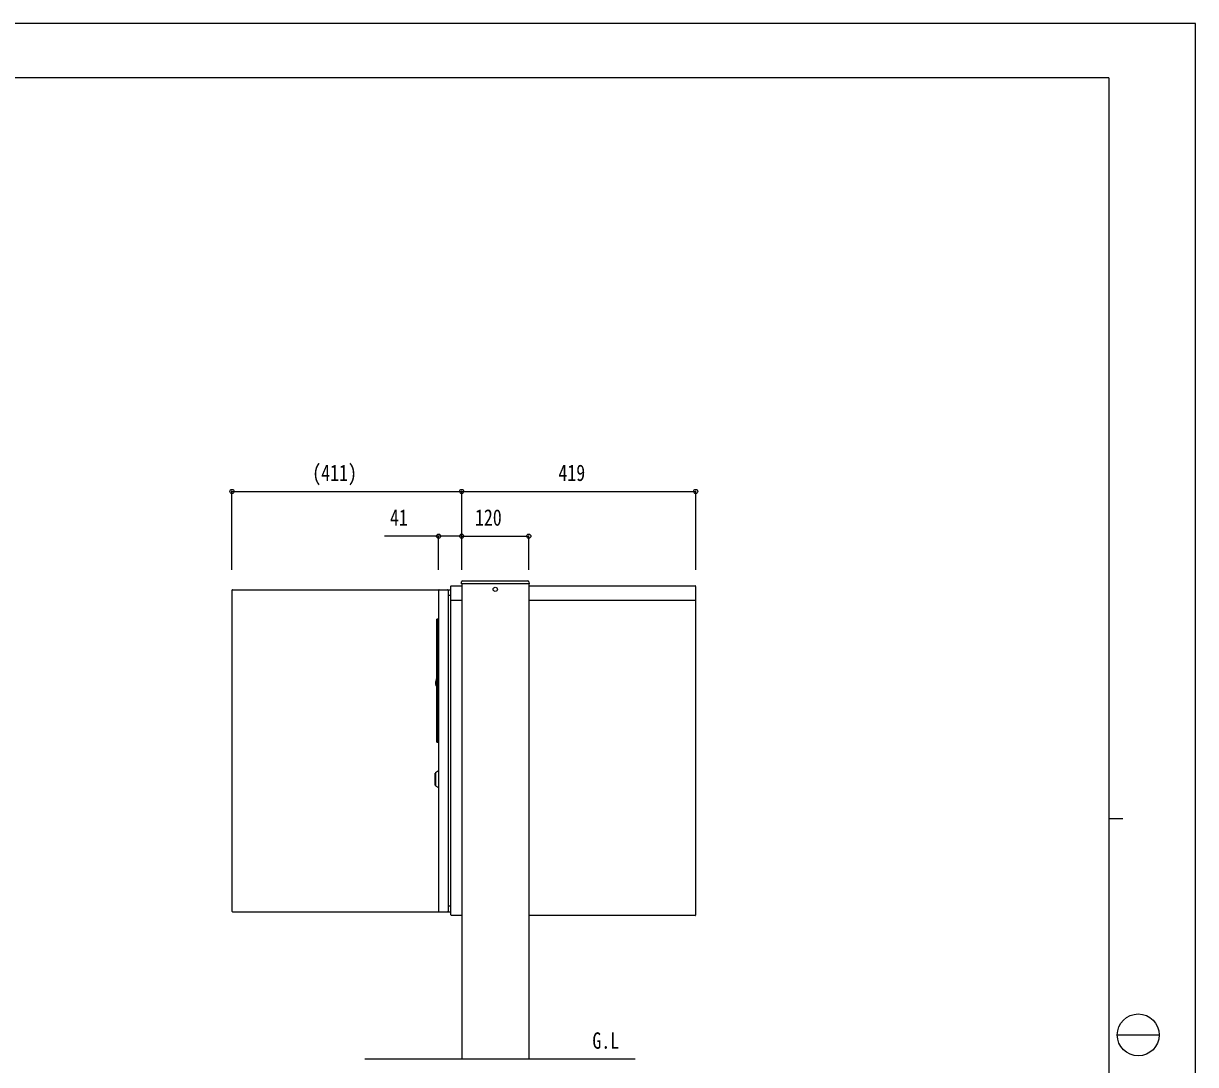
# Model space of a CAD drawing. Units: millimetres, scale not verified. Extents: x -2102 to 2102, y -1485 to 1485.
# Drawn here: x 5 to 2102, y -378 to 1485 of the extents above; entities that cross this region are included whole.
import ezdxf
from ezdxf.enums import TextEntityAlignment as Align

# ---------------------------------------------------------------- set-up
doc = ezdxf.new("R2010")
doc.units = ezdxf.units.MM
doc.header["$LTSCALE"] = 8
for name, color, linetype in [('0-1_USER1', 3, 'Continuous'), ('0-3_YKK_13', 4, 'Continuous'), ('0-4_YKK_A1', 4, 'Continuous'), ('0-5_YKK_D', 6, 'Continuous'), ('0-6_YKK_ZWAK', 7, 'Continuous')]:
    doc.layers.add(name, color=color, linetype=linetype)
doc.styles.add('ＭＳ ゴシック', font='')
doc.styles.get('ＭＳ ゴシック').set_extended_font_data('MS Gothic')

msp = doc.modelspace()

# ---------------------------------------------------------------- linework, layer by layer
at = {"layer": '0-3_YKK_13'}
for p, q in [((378.512, 470.5), (378.512, -103.5)), ((379.512, 471.5), (769.513, 471.5)), ((748.113, 470.5), (748.113, -103.5)), ((749.113, 471.5), (764.113, 471.5)), ((765.113, 470.5), (765.113, -103.5)), ((769.513, 461.5), (765.113, 461.5)), ((769.513, 477.5), (769.513, 453.5)), ((770.513, 478.5), (770.613, 478.5)), ((770.583, 478.5), (770.513, 478.5)), ((770.583, 478.5), (770.566, 478.576)), ((770.583, 478.5), (789.512, 478.5)), ((909.513, 478.5), (1207.113, 478.5)), ((1207.113, 478.5), (1207.495, 478.424)), ((1208.113, -110.5), (1208.113, 477.559)), ((769.513, 453.5), (769.513, 451.5)), ((789.512, 452.5), (769.513, 452.5)), ((769.513, 451.5), (769.513, -109.5)), ((1208.113, 452.5), (909.513, 452.5)), ((747.113, 419), (745.113, 419)), ((745.113, 416), (745.113, 419)), ((745.113, 202), (745.113, 416)), ((747.113, 416), (747.113, 419)), ((747.113, 418), (748.113, 418)), ((747.113, 202), (747.113, 416)), ((743.308, 299.822), (743.366, 299.668)), ((743.783, 299.418), (745.113, 299.394)), ((744.828, 312.001), (744.683, 311.977)), ((745.113, 312.006), (744.828, 312.001)), ((745.113, 199), (745.113, 202)), ((745.113, 199), (747.113, 199)), ((747.113, 199), (747.113, 202)), ((747.113, 199.7), (748.113, 199.7)), ((747.713, 147.5), (742.813, 144.1)), ((748.013, 147.5), (747.713, 147.5)), ((747.713, 147.5), (747.713, 117.5)), ((748.013, 147.5), (748.013, 117.5)), ((742.113, 138), (741.313, 137.2)), ((741.313, 137.2), (741.313, 134.1)), ((741.313, 134.1), (741.328, 134.007)), ((741.313, 130.9), (741.317, 130.953)), ((741.313, 130.9), (741.313, 127.8)), ((741.313, 127.8), (742.113, 127)), ((741.318, 130.959), (741.317, 130.953)), ((741.613, 133.8), (742.013, 133.8)), ((742.013, 131.2), (741.613, 131.2)), ((742.013, 133.8), (742.013, 133.75)), ((742.013, 133.75), (742.113, 133.75)), ((742.013, 133.75), (742.013, 131.25)), ((742.013, 131.25), (742.013, 131.2)), ((742.113, 131.25), (742.013, 131.25)), ((742.113, 121.8), (742.113, 143.2)), ((742.413, 132.5), (742.413, 143.5)), ((742.413, 121.5), (742.413, 132.5)), ((742.813, 144.1), (742.813, 120.9)), ((748.113, 142.422), (748.013, 142.422)), ((748.013, 141.344), (748.113, 141.344)), ((748.113, 140.262), (748.013, 140.262)), ((748.113, 139.91), (748.013, 139.91)), ((742.113, 121.8), (742.413, 121.5)), ((742.413, 121.5), (742.813, 121.5)), ((742.813, 120.9), (747.713, 117.5)), ((747.713, 117.5), (748.013, 117.5)), ((748.113, 122.578), (748.013, 122.578)), ((379.512, -104.5), (769.513, -104.5)), ((749.113, -104.5), (764.113, -104.5)), ((769.513, -94.5), (765.113, -94.5)), ((770.513, -110.5), (770.513, -111.5)), ((789.512, -111.5), (770.513, -111.5)), ((1207.042, -111.5), (909.512, -111.5)), ((1207.042, -111.5), (1207.113, -111.5)), ((1208.113, -110.5), (1208.036, -110.883))]:
    msp.add_line(p, q, dxfattribs=at)
for points in [[(1207.111, 478.495), (1207.109, 478.491), (1207.107, 478.486), (1207.106, 478.48), (1207.104, 478.474), (1207.102, 478.466), (1207.1, 478.458), (1207.098, 478.448), (1207.097, 478.437), (1207.095, 478.424)], [(1208.113, 477.5), (1208.108, 477.539), (1208.103, 477.579), (1208.098, 477.618), (1208.093, 477.657), (1208.086, 477.695), (1208.079, 477.734), (1208.07, 477.772), (1208.061, 477.809), (1208.049, 477.846), (1208.036, 477.883), (1208.022, 477.919), (1208.005, 477.954), (1207.987, 477.988), (1207.967, 478.022), (1207.946, 478.055), (1207.923, 478.087), (1207.899, 478.119), (1207.874, 478.149), (1207.847, 478.179), (1207.82, 478.207), (1207.791, 478.235), (1207.762, 478.261), (1207.731, 478.287), (1207.7, 478.311), (1207.668, 478.333), (1207.635, 478.355), (1207.601, 478.374), (1207.566, 478.393), (1207.531, 478.409), (1207.495, 478.424)], [(742.986, 302.239), (743.004, 302.452), (743.057, 303.062), (743.139, 303.998), (743.24, 305.146), (743.347, 306.367), (743.447, 307.515), (743.529, 308.451), (743.582, 309.061), (743.601, 309.274)], [(743.79, 299.417), (743.774, 299.419), (743.757, 299.421), (743.741, 299.423), (743.724, 299.426), (743.708, 299.428), (743.692, 299.431), (743.676, 299.434), (743.66, 299.438), (743.644, 299.442), (743.629, 299.447), (743.612, 299.453), (743.596, 299.46), (743.58, 299.467), (743.565, 299.475), (743.55, 299.483), (743.535, 299.493), (743.52, 299.502), (743.505, 299.512), (743.491, 299.523), (743.478, 299.534), (743.464, 299.546), (743.451, 299.558), (743.439, 299.57), (743.427, 299.583), (743.415, 299.596), (743.404, 299.61), (743.394, 299.624), (743.384, 299.638), (743.374, 299.653), (743.366, 299.668)], [(744.371, 311.682), (744.377, 311.695), (744.383, 311.708), (744.39, 311.72), (744.396, 311.733), (744.403, 311.745), (744.41, 311.758), (744.417, 311.77), (744.424, 311.782), (744.432, 311.794), (744.44, 311.805), (744.449, 311.817), (744.459, 311.828), (744.468, 311.84), (744.479, 311.85), (744.489, 311.861), (744.501, 311.871), (744.512, 311.881), (744.524, 311.891), (744.535, 311.9), (744.548, 311.909), (744.56, 311.917), (744.573, 311.926), (744.586, 311.934), (744.599, 311.941), (744.613, 311.948), (744.627, 311.955), (744.64, 311.961), (744.655, 311.967), (744.669, 311.972), (744.683, 311.977)], [(741.579, 131.198), (741.571, 131.197), (741.562, 131.196), (741.553, 131.194), (741.544, 131.192), (741.535, 131.19), (741.527, 131.187), (741.518, 131.185), (741.51, 131.182), (741.501, 131.179), (741.493, 131.175), (741.483, 131.17), (741.472, 131.165), (741.463, 131.16), (741.453, 131.154), (741.443, 131.148), (741.434, 131.141), (741.425, 131.134), (741.416, 131.127), (741.407, 131.119), (741.399, 131.11), (741.391, 131.102), (741.383, 131.093), (741.375, 131.084), (741.368, 131.074), (741.361, 131.064), (741.355, 131.053), (741.349, 131.042), (741.343, 131.031), (741.337, 131.019), (741.332, 131.007), (741.33, 131.002), (741.329, 130.997), (741.327, 130.992), (741.325, 130.986), (741.324, 130.981), (741.322, 130.976), (741.321, 130.97), (741.319, 130.964), (741.318, 130.959)], [(741.613, 133.8), (741.599, 133.802), (741.586, 133.804), (741.573, 133.806), (741.559, 133.808), (741.546, 133.81), (741.533, 133.813), (741.52, 133.816), (741.508, 133.82), (741.495, 133.824), (741.483, 133.829), (741.471, 133.835), (741.46, 133.841), (741.449, 133.848), (741.438, 133.855), (741.427, 133.863), (741.417, 133.872), (741.407, 133.881), (741.397, 133.891), (741.388, 133.901), (741.379, 133.912), (741.372, 133.92), (741.366, 133.928), (741.36, 133.937), (741.354, 133.946), (741.349, 133.955), (741.344, 133.965), (741.339, 133.975), (741.335, 133.985), (741.331, 133.996), (741.328, 134.007)], [(741.579, 131.198), (741.603, 131.2), (741.61, 131.2), (741.612, 131.2), (741.613, 131.2)], [(742.813, 143.5), (742.413, 143.5), (742.113, 143.2)], [(1207.113, -111.5), (1207.152, -111.495), (1207.191, -111.491), (1207.23, -111.486), (1207.269, -111.48), (1207.308, -111.474), (1207.346, -111.466), (1207.384, -111.458), (1207.422, -111.448), (1207.459, -111.437), (1207.495, -111.424), (1207.531, -111.409), (1207.566, -111.393), (1207.601, -111.374), (1207.635, -111.355), (1207.668, -111.333), (1207.7, -111.311), (1207.731, -111.287), (1207.762, -111.261), (1207.791, -111.235), (1207.82, -111.207), (1207.847, -111.179), (1207.874, -111.149), (1207.899, -111.119), (1207.923, -111.087), (1207.946, -111.055), (1207.967, -111.022), (1207.987, -110.988), (1208.005, -110.954), (1208.022, -110.919), (1208.036, -110.883)]]:
    msp.add_lwpolyline(points, dxfattribs=at)
for centre, radius, start, end in [((379.512, 470.5), 1, 90, 180), ((749.113, 470.5), 1, 90, 180), ((764.113, 470.5), 1, 0, 90), ((770.513, 477.5), 1, 90, 180), ((743.484, 302.196), 0.5, 175, 184.72509), ((764.313, 303.918), 21.4, 184.72509, 191.0247), ((744.099, 309.23), 0.5, 165.27491, 175), ((764.313, 303.918), 21.4, 158.72378, 165.27491), ((379.512, -103.5), 1, 180, 270), ((749.113, -103.5), 1, 180, 270), ((764.113, -103.5), 1, 270, 0), ((770.513, -109.5), 1, 180, 270)]:
    msp.add_arc(centre, radius, start, end, dxfattribs=at)
at = {"layer": '0-4_YKK_A1'}
for p, q in [((789.012, 482.5), (789.203, 485.622)), ((790.01, 482.5), (789.012, 482.5)), ((909.014, 482.5), (790.01, 482.5)), ((791.199, 487.5), (907.825, 487.5)), ((910.012, 482.5), (909.014, 482.5)), ((909.513, 482.5), (909.512, -368.5)), ((909.821, 485.622), (910.012, 482.5)), ((1099.706, -368.5), (615.913, -368.5))]:
    msp.add_line(p, q, dxfattribs=at)
msp.add_lwpolyline([(789.512, 482.5), (789.512, 479), (789.512, -368.5)], dxfattribs=at)
msp.add_circle((849.512, 472.5), 3.75, dxfattribs=at)
for centre, start, end in [((791.199, 485.5), 90, 176.5), ((907.825, 485.5), 3.5, 90)]:
    msp.add_arc(centre, 2, start, end, dxfattribs=at)
at = {"layer": '0-5_YKK_D'}
for p, q in [((378.512, 507.5), (378.512, 648.5)), ((378.512, 647.5), (789.512, 647.5)), ((789.512, 507.5), (789.512, 648.5)), ((789.512, 507.5), (789.512, 648.5)), ((789.512, 647.5), (1208.113, 647.5)), ((1208.113, 507.5), (1208.113, 648.5)), ((748.113, 507.5), (748.113, 568.5)), ((789.512, 507.5), (789.512, 568.5)), ((789.512, 507.5), (789.512, 568.5)), ((789.512, 567.5), (909.513, 567.5)), ((909.513, 507.5), (909.513, 568.5))]:
    msp.add_line(p, q, dxfattribs=at)
msp.add_lwpolyline([(789.512, 567.5), (748.113, 567.5), (651.179, 567.5)], dxfattribs=at)
for centre in [(378.512, 647.5), (789.512, 647.5), (789.512, 647.5), (1208.113, 647.5), (748.113, 567.5), (789.512, 567.5), (789.512, 567.5), (909.513, 567.5)]:
    msp.add_circle(centre, 3.75, dxfattribs=at)
at = {"layer": '0-6_YKK_ZWAK'}
for p, q in [((1947.51, 1387.5), (-1952.49, 1387.5)), ((1947.51, 1387.5), (1947.51, -1262.5)), ((1947.51, 62.5), (1972.51, 62.5)), ((1962.51, -325), (2037.51, -325))]:
    msp.add_line(p, q, dxfattribs=at)
msp.add_lwpolyline([(-2102.5, -1485), (2102.5, -1485), (2102.5, 1485), (-2102.5, 1485)], close=True, dxfattribs=at)
msp.add_circle((2000.01, -325), 37.5, dxfattribs=at)

# ---------------------------------------------------------------- texts
at = {"layer": '0-1_USER1', "style": 'ＭＳ ゴシック', "width": 0.8}
msp.add_text('G.L', height=29.33, dxfattribs=at).set_placement((1023.342, -358.5), align=Align.BOTTOM_LEFT)
at = {"layer": '0-5_YKK_D', "style": 'ＭＳ ゴシック', "width": 0.8}
for s, p in [('(411)', (522.145, 657.5)), ('419', (962.546, 657.5)), ('41', (661.179, 577.5)), ('120', (813.246, 577.5))]:
    msp.add_text(s, height=29.33, dxfattribs=at).set_placement(p, align=Align.BOTTOM_LEFT)

doc.saveas('drawing.dxf')
